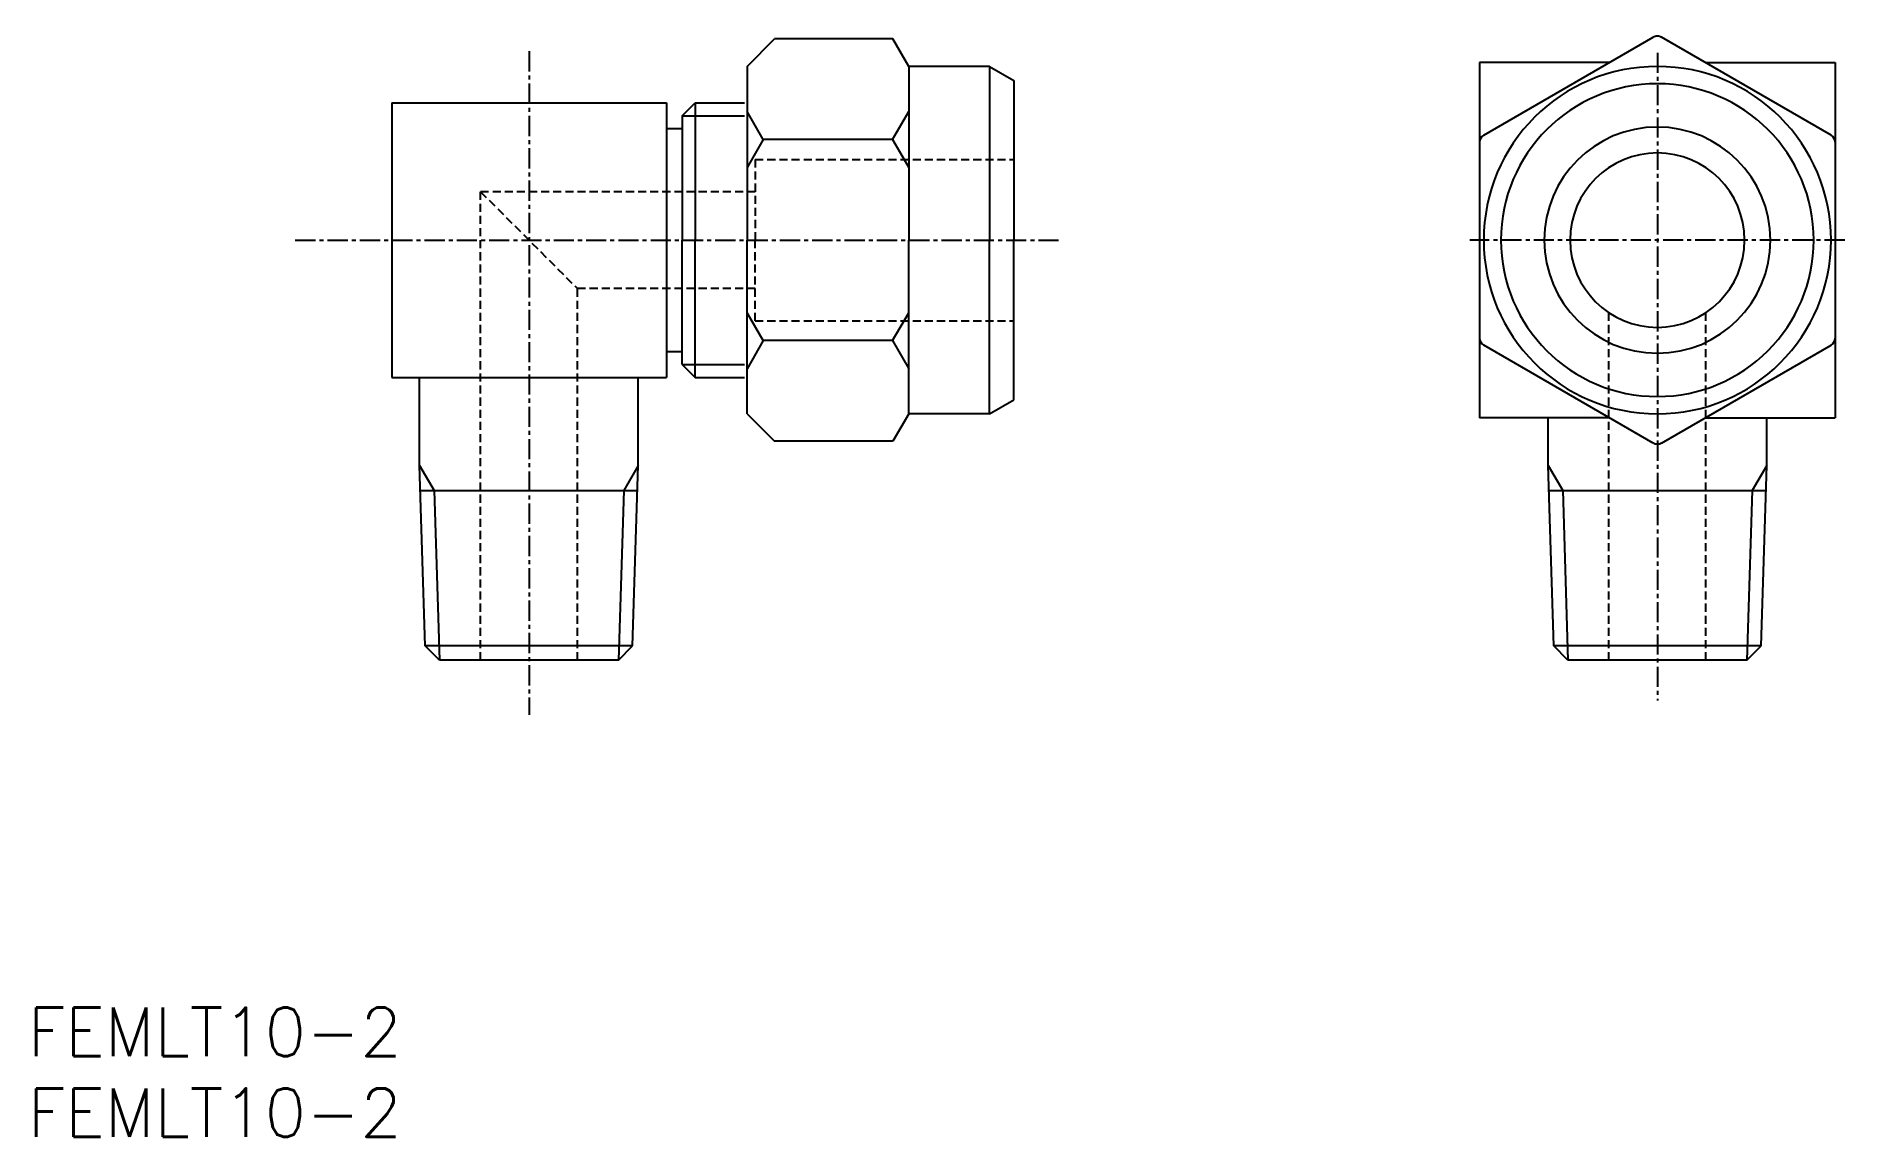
# Model space of a CAD drawing. Extents: x 1 to 112, y 0 to 68.
import ezdxf

# ---------------------------------------------------------------- set-up
doc = ezdxf.new("R2010")
doc.units = 0
doc.linetypes.add('CENTER', pattern=[2, 1.25, -0.25, 0.25, -0.25])
doc.linetypes.add('DASHED', pattern=[0.75, 0.5, -0.25])
doc.layers.get('0').update_dxf_attribs({"linetype": 'CONTINUOUS'})
doc.layers.add('CENTER', color=1, linetype='CENTER')
doc.styles.get("Standard").update_dxf_attribs({"font": 'txt.shx'})

# ---------------------------------------------------------------- blocks, each defined once
blk = doc.blocks.new('*U7')
at = {"color": 7, "linetype": 'CONTINUOUS'}
blk.add_text('FEMLT10-2', height=3, dxfattribs=at).set_placement((0, 0))
blk = doc.blocks.new('*U8')
at = {"color": 7, "linetype": 'CONTINUOUS'}
blk.add_text('FEMLT10-2', height=3, dxfattribs=at).set_placement((0, 5))

msp = doc.modelspace()

# ---------------------------------------------------------------- linework, layer by layer
at = {"color": 7, "linetype": 'CONTINUOUS'}
for p, q in [((44.52, 66.25), (46.22, 67.95)), ((53.53, 67.95), (46.22, 67.95)), ((54.52, 66.25), (53.53, 67.95)), ((90.11, 62), (100.61, 68.06)), ((111.61, 62), (101.11, 68.06)), ((44.52, 66.25), (44.52, 55.5)), ((59.52, 66.25), (54.52, 66.25)), ((54.52, 66.25), (54.52, 55.5)), ((59.52, 66.25), (61.02, 65.38)), ((59.52, 66.25), (59.52, 55.5)), ((97.92, 66.5), (89.86, 66.5)), ((89.86, 66.5), (89.86, 44.5)), ((103.81, 66.5), (111.86, 66.5)), ((111.86, 66.5), (111.86, 44.5)), ((61.02, 65.38), (61.02, 55.5)), ((22.52, 64), (39.52, 64)), ((22.52, 64), (22.52, 47)), ((39.52, 64), (39.52, 47)), ((40.5, 63.19), (41.31, 64)), ((41.31, 64), (41.31, 55.5)), ((41.31, 64), (44.36, 64)), ((40.5, 63.19), (40.5, 55.5)), ((45.52, 61.73), (44.52, 63.46)), ((53.52, 61.73), (54.52, 63.46)), ((39.52, 62.4), (40.5, 62.4)), ((45.52, 61.73), (44.52, 59.99)), ((53.52, 61.73), (45.52, 61.73)), ((53.52, 61.73), (54.52, 59.99)), ((40.5, 47.81), (40.5, 55.5)), ((41.31, 47), (41.31, 55.5)), ((44.52, 44.75), (44.52, 55.5)), ((54.52, 44.75), (54.52, 55.5)), ((59.52, 44.75), (59.52, 55.5)), ((61.02, 45.62), (61.02, 55.5)), ((45.52, 49.28), (44.52, 51.01)), ((53.52, 49.28), (54.52, 51.01)), ((45.52, 49.28), (44.52, 47.54)), ((53.52, 49.28), (45.52, 49.28)), ((53.52, 49.28), (54.52, 47.54)), ((39.52, 48.6), (40.5, 48.6)), ((100.61, 42.94), (90.11, 49)), ((101.11, 42.94), (111.61, 49)), ((40.5, 47.81), (41.31, 47)), ((22.52, 47), (39.52, 47)), ((24.25, 41.56), (24.25, 47)), ((37.78, 41.56), (37.78, 47)), ((41.31, 47), (44.36, 47)), ((59.52, 44.75), (61.02, 45.62)), ((44.52, 44.75), (46.22, 43.05)), ((54.52, 44.75), (53.53, 43.05)), ((59.52, 44.75), (54.52, 44.75)), ((97.92, 44.5), (89.86, 44.5)), ((94.1, 41.56), (94.1, 44.5)), ((103.81, 44.5), (111.86, 44.5)), ((107.63, 41.56), (107.63, 44.5)), ((53.53, 43.05), (46.22, 43.05)), ((24.6, 30.38), (24.25, 41.56)), ((37.43, 30.38), (37.78, 41.56)), ((94.45, 30.38), (94.1, 41.56)), ((107.28, 30.38), (107.63, 41.56)), ((24.3, 40), (37.74, 40)), ((94.15, 40), (107.58, 40)), ((25.48, 29.5), (24.6, 30.38)), ((37.43, 30.38), (24.6, 30.38)), ((36.56, 29.5), (37.43, 30.38)), ((107.28, 30.38), (94.45, 30.38)), ((95.32, 29.5), (94.45, 30.38)), ((106.4, 29.5), (107.28, 30.38)), ((36.56, 29.5), (25.48, 29.5)), ((106.4, 29.5), (95.32, 29.5))]:
    msp.add_line(p, q, dxfattribs=at)
at = {"color": 3, "linetype": 'CONTINUOUS'}
for p, q in [((40.5, 63.19), (44.36, 63.19)), ((40.5, 47.81), (44.36, 47.81)), ((24.25, 41.56), (25.15, 40)), ((37.78, 41.56), (36.88, 40)), ((94.1, 41.56), (95, 40)), ((107.63, 41.56), (106.73, 40)), ((25.15, 40), (25.48, 29.5)), ((36.88, 40), (36.56, 29.5)), ((95, 40), (95.32, 29.5)), ((106.73, 40), (106.4, 29.5))]:
    msp.add_line(p, q, dxfattribs=at)
at = {"color": 3, "linetype": 'DASHED'}
for p, q in [((45.02, 60.5), (45.02, 55.5)), ((45.02, 60.5), (61.02, 60.5)), ((45.02, 58.5), (28.02, 58.5)), ((28.02, 29.5), (28.02, 58.5)), ((28.02, 58.5), (34.02, 52.5)), ((45.02, 50.5), (45.02, 55.5)), ((45.02, 52.5), (34.02, 52.5)), ((34.02, 29.5), (34.02, 52.5)), ((45.02, 50.5), (61.02, 50.5)), ((97.86, 29.5), (97.86, 51.01)), ((103.86, 29.5), (103.86, 51.01))]:
    msp.add_line(p, q, dxfattribs=at)
at = {"color": 7, "linetype": 'CONTINUOUS'}
for centre, radius, start, end in [((100.86, 67.62), 0.5, 90, 120), ((100.86, 67.62), 0.5, 60, 90), ((100.86, 55.5), 10.75, 90, 270), ((100.86, 55.5), 10.75, 270, 90), ((100.86, 55.5), 9.68, 90, 270), ((100.86, 55.5), 9.68, 270, 90), ((90.36, 61.56), 0.5, 120, 180), ((100.86, 55.5), 7, 90, 270), ((100.86, 55.5), 7, 270, 90), ((111.36, 61.56), 0.5, 0, 60), ((100.86, 55.5), 5.4, 90, 270), ((100.86, 55.5), 5.4, 270, 90), ((90.36, 49.44), 0.5, 180, 240), ((111.36, 49.44), 0.5, 300, 0), ((100.86, 43.38), 0.5, 240, 270), ((100.86, 43.38), 0.5, 270, 300)]:
    msp.add_arc(centre, radius, start, end, dxfattribs=at)
at = {"layer": 'CENTER', "color": 1, "linetype": 'CENTER'}
for p, q in [((31.02, 67.19), (31.02, 26.11)), ((100.86, 67.1), (100.86, 27)), ((16.55, 55.5), (64.02, 55.5)), ((112.46, 55.5), (89.26, 55.5))]:
    msp.add_line(p, q, dxfattribs=at)

# ---------------------------------------------------------------- block references
at = {"color": 7, "linetype": 'CONTINUOUS'}
for name in ['*U8', '*U7']:
    msp.add_blockref(name, (0, 0), dxfattribs=at)

doc.saveas('drawing.dxf')
